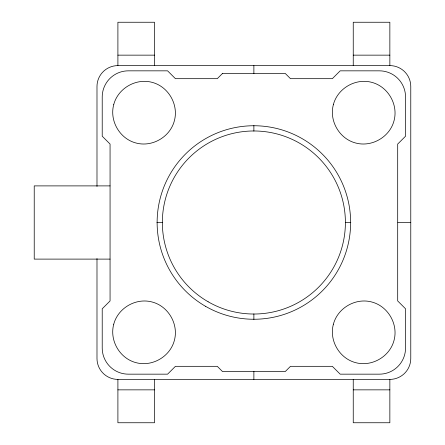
<?xml version="1.0" encoding="UTF-8"?>
<svg xmlns="http://www.w3.org/2000/svg" width="445" height="445" viewBox="0 0 445 445"><rect width="100%" height="100%" fill="white"/><g stroke="black" fill="none" stroke-linecap="round" stroke-linejoin="round"><path stroke-width="0.67" d="M117.903 55.147L154.515 55.147M353.247 55.147L389.853 55.147M96.988 186.427L96.988 86.525A20.921 20.921 0 0 1 117.903 65.604L389.853 65.604A20.921 20.921 0 0 1 410.774 86.525L410.774 358.475A20.921 20.921 0 0 1 389.853 379.396L117.903 379.396A20.921 20.921 0 0 1 96.988 358.475L96.988 258.573M110.06 185.893L34.226 185.893L34.226 259.107L110.06 259.107M156.924 222.5L162.464 222.5M345.292 222.5L350.832 222.5M397.925 222.5L410.774 222.5M117.903 389.853L154.515 389.853M353.247 389.853L389.853 389.853M389.853 65.604L389.853 22.25L353.247 22.25L353.247 65.604M389.853 379.396L389.853 422.75L353.247 422.75L353.247 379.396M253.878 65.604L253.878 73.609M253.878 125.546L253.878 131.086M253.878 313.914L253.878 319.454M253.878 371.391L253.878 379.396M154.515 65.604L154.515 22.25L117.903 22.25L117.903 65.604M154.515 379.396L154.515 422.75L117.903 422.75L117.903 379.396M113.742 104.553C109.298 120.745 119.683 138.74 135.931 142.984C152.129 147.434 170.118 137.043 174.362 120.795C178.812 104.603 168.421 86.608 152.173 82.364C135.981 77.92 117.986 88.305 113.742 104.553M113.742 324.205C109.298 340.397 119.683 358.392 135.931 362.636C152.129 367.08 170.118 356.695 174.362 340.447C178.812 324.255 168.421 306.26 152.173 302.016C135.981 297.566 117.986 307.957 113.742 324.205M333.394 104.553C328.944 120.745 339.335 138.74 355.583 142.984C371.775 147.434 389.77 137.043 394.014 120.795C398.464 104.603 388.073 86.608 371.825 82.364C355.633 77.92 337.638 88.305 333.394 104.553M333.394 324.205C328.944 340.397 339.335 358.392 355.583 362.636C371.775 367.08 389.77 356.695 394.014 340.447C398.464 324.255 388.073 306.26 371.825 302.016C355.633 297.566 337.638 307.957 333.394 324.205M222.5 73.453L217.271 78.682L175.43 78.682L167.587 70.838L128.366 70.838A26.149 26.149 0 0 0 102.216 96.988L102.216 136.209L110.06 144.052L110.06 300.948L102.216 308.791L102.216 348.012A26.149 26.149 0 0 0 128.366 374.162L167.587 374.162L175.43 366.318L217.271 366.318L222.5 371.547L285.256 371.547L290.485 366.318L332.326 366.318L340.169 374.162L379.396 374.162A26.149 26.149 0 0 0 405.545 348.012L405.545 308.791L397.697 300.948L397.697 144.052L405.545 136.209L405.545 96.988A26.149 26.149 0 0 0 379.396 70.838L340.169 70.838L332.326 78.682L290.485 78.682L285.256 73.453L222.5 73.453M208.115 301.76A91.52 91.52 0 0 0 345.398 222.5A91.52 91.52 0 0 0 208.115 143.24A91.52 91.52 0 0 0 208.115 301.76M205.501 306.288A96.749 96.749 0 0 0 350.632 222.5A96.749 96.749 0 0 0 205.501 138.712A96.749 96.749 0 0 0 205.501 306.288"/></g></svg>
